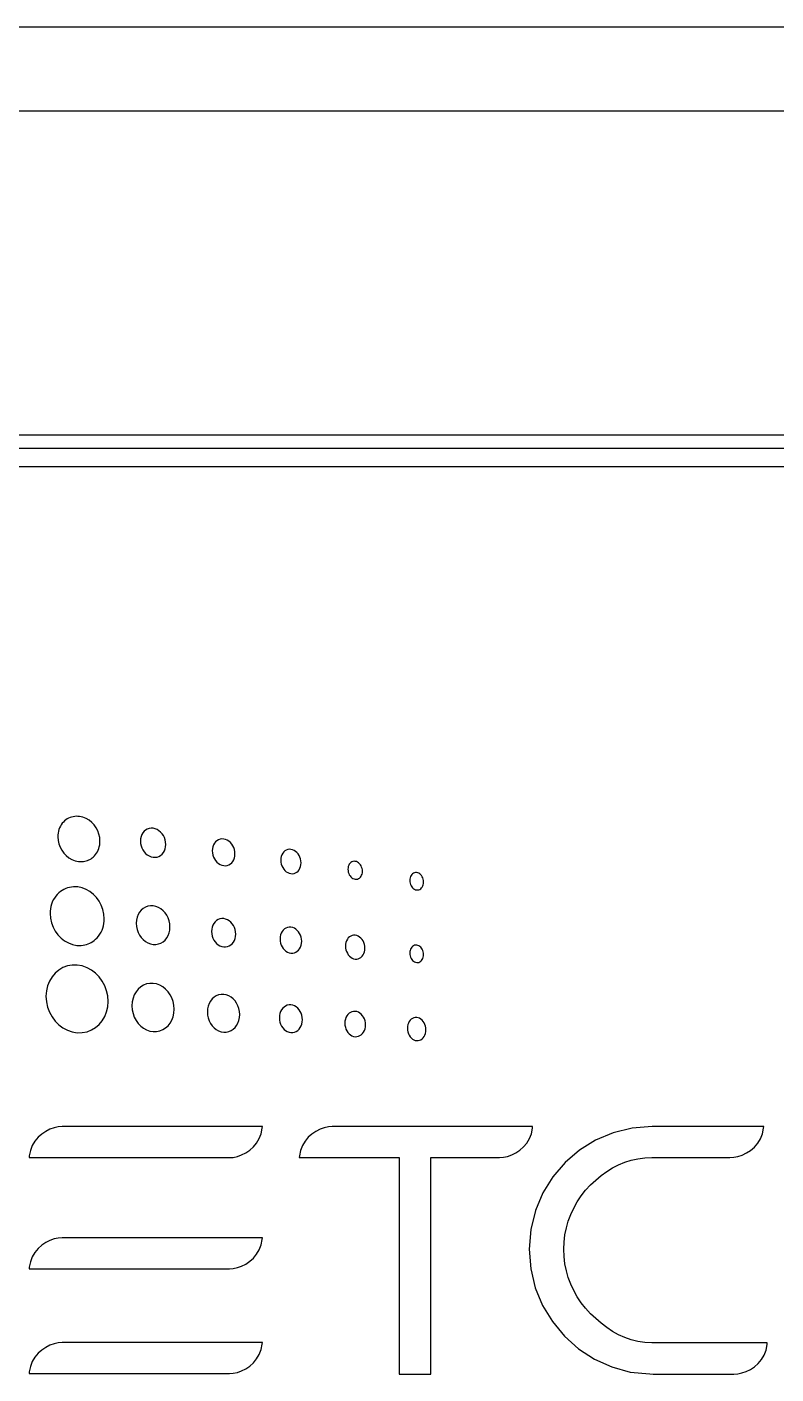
# Model space of a CAD drawing. Header units: inches. Extents: x 1.2 to 43.4, y 1.7 to 28.6.
# Drawn here: x 32.976 to 33.464, y 25.44 to 26.318 of the extents above; entities that cross this region are included whole.
import ezdxf

# ---------------------------------------------------------------- set-up
doc = ezdxf.new("R2010")
doc.units = ezdxf.units.IN
doc.header["$MEASUREMENT"] = 0
doc.layers.add('ARTWORK', color=2, linetype='Continuous')

msp = doc.modelspace()

# ---------------------------------------------------------------- linework, layer by layer
for p, q in [((26.29377, 26.31781), (42.18354, 26.31781)), ((42.18354, 26.26296), (26.29377, 26.26296)), ((26.29377, 26.05195), (42.18354, 26.05195)), ((26.29377, 26.04331), (42.18354, 26.04331)), ((26.35283, 26.03145), (42.12448, 26.03145))]:
    msp.add_line(p, q)
at = {"layer": 'ARTWORK'}
for points in [[(33.00968, 25.77396), (33.00968, 25.77396), (33.00985, 25.77394), (33.01002, 25.77392), (33.01019, 25.77391), (33.01036, 25.77389), (33.01053, 25.77388), (33.01069, 25.77387), (33.01086, 25.77386), (33.01103, 25.77385), (33.0112, 25.77385), (33.01137, 25.77385), (33.01137, 25.77385), (33.01225, 25.77388), (33.01312, 25.77397), (33.01397, 25.77412), (33.01481, 25.77434), (33.01562, 25.77461), (33.01642, 25.77494), (33.01718, 25.77533), (33.01793, 25.77577), (33.01864, 25.77627), (33.01932, 25.77683), (33.01932, 25.77683), (33.02013, 25.77761), (33.02087, 25.77846), (33.02153, 25.77938), (33.02211, 25.78036), (33.0226, 25.78139), (33.02302, 25.78247), (33.02334, 25.7836), (33.02357, 25.78476), (33.02372, 25.78595), (33.02376, 25.78717), (33.02376, 25.78717), (33.02359, 25.78953), (33.0231, 25.79181), (33.02231, 25.79397), (33.02124, 25.79598), (33.01992, 25.79782), (33.01838, 25.79945), (33.01665, 25.80084), (33.01474, 25.80196), (33.01268, 25.80278), (33.0105, 25.80327), (33.0105, 25.80327), (33.00943, 25.80338), (33.00837, 25.8034), (33.00732, 25.80333), (33.00629, 25.80317), (33.00529, 25.80293), (33.00431, 25.8026), (33.00337, 25.80219), (33.00246, 25.80169), (33.00159, 25.80111), (33.00076, 25.80046), (33.00076, 25.80046), (32.99995, 25.79968), (32.99921, 25.79883), (32.99854, 25.79791), (32.99796, 25.79692), (32.99746, 25.79589), (32.99705, 25.7948), (32.99672, 25.79367), (32.99648, 25.7925), (32.99634, 25.7913), (32.99629, 25.79008), (32.99629, 25.79008), (32.99647, 25.78773), (32.99697, 25.78545), (32.99778, 25.78329), (32.99887, 25.78126), (33.00021, 25.77941), (33.00177, 25.77777), (33.00352, 25.77637), (33.00544, 25.77525), (33.00751, 25.77444), (33.00968, 25.77396), (33.00968, 25.77396)], [(33.05837, 25.77674), (33.05837, 25.77674), (33.05971, 25.77669), (33.06098, 25.77688), (33.06216, 25.7773), (33.06324, 25.77792), (33.0642, 25.77873), (33.06502, 25.77972), (33.06569, 25.78086), (33.06619, 25.78214), (33.0665, 25.78355), (33.06661, 25.78506), (33.06661, 25.78506), (33.0665, 25.7866), (33.06619, 25.78809), (33.06569, 25.7895), (33.06502, 25.79083), (33.0642, 25.79204), (33.06324, 25.79312), (33.06216, 25.79403), (33.06098, 25.79477), (33.05971, 25.7953), (33.05837, 25.79562), (33.05837, 25.79562), (33.05703, 25.79568), (33.05575, 25.7955), (33.05456, 25.7951), (33.05347, 25.79448), (33.05251, 25.79367), (33.05168, 25.79268), (33.051, 25.79153), (33.0505, 25.79025), (33.05019, 25.78883), (33.05008, 25.78731), (33.05008, 25.78731), (33.05019, 25.78576), (33.0505, 25.78426), (33.051, 25.78283), (33.05168, 25.7815), (33.05251, 25.78029), (33.05347, 25.77921), (33.05456, 25.7783), (33.05575, 25.77757), (33.05703, 25.77704), (33.05837, 25.77674), (33.05837, 25.77674)], [(33.1043, 25.77128), (33.1043, 25.77128), (33.10549, 25.77124), (33.10663, 25.77141), (33.10768, 25.77179), (33.10865, 25.77237), (33.10951, 25.77311), (33.11024, 25.77402), (33.11084, 25.77507), (33.11129, 25.77624), (33.11156, 25.77753), (33.11166, 25.77891), (33.11166, 25.77891), (33.11156, 25.78032), (33.11129, 25.78169), (33.11084, 25.78299), (33.11024, 25.7842), (33.10951, 25.78531), (33.10865, 25.78629), (33.10768, 25.78713), (33.10663, 25.7878), (33.10549, 25.78829), (33.1043, 25.78857), (33.1043, 25.78857), (33.1031, 25.78862), (33.10196, 25.78845), (33.1009, 25.78807), (33.09992, 25.7875), (33.09906, 25.78676), (33.09832, 25.78585), (33.09772, 25.7848), (33.09727, 25.78362), (33.09698, 25.78232), (33.09689, 25.78093), (33.09689, 25.78093), (33.09698, 25.77951), (33.09727, 25.77814), (33.09772, 25.77684), (33.09832, 25.77563), (33.09906, 25.77452), (33.09992, 25.77354), (33.1009, 25.7727), (33.10196, 25.77203), (33.1031, 25.77155), (33.1043, 25.77128), (33.1043, 25.77128)], [(33.1481, 25.76604), (33.1481, 25.76604), (33.14917, 25.766), (33.15019, 25.76616), (33.15113, 25.76651), (33.152, 25.76704), (33.15276, 25.76773), (33.15342, 25.76856), (33.15396, 25.76952), (33.15436, 25.7706), (33.15461, 25.77178), (33.15469, 25.77305), (33.15469, 25.77305), (33.15461, 25.77434), (33.15436, 25.77559), (33.15396, 25.77678), (33.15342, 25.77789), (33.15276, 25.7789), (33.152, 25.7798), (33.15113, 25.78056), (33.15019, 25.78117), (33.14917, 25.78161), (33.1481, 25.78187), (33.1481, 25.78187), (33.14703, 25.78192), (33.14601, 25.78176), (33.14506, 25.78141), (33.14419, 25.78088), (33.14341, 25.7802), (33.14275, 25.77936), (33.14221, 25.7784), (33.14181, 25.77731), (33.14156, 25.77613), (33.14147, 25.77486), (33.14147, 25.77486), (33.14156, 25.77356), (33.14181, 25.7723), (33.14221, 25.77111), (33.14275, 25.77), (33.14341, 25.76898), (33.14419, 25.76809), (33.14506, 25.76733), (33.14601, 25.76672), (33.14703, 25.76628), (33.1481, 25.76604), (33.1481, 25.76604)], [(33.18995, 25.76244), (33.18995, 25.76244), (33.19072, 25.76242), (33.19145, 25.76254), (33.19213, 25.7628), (33.19275, 25.76319), (33.1933, 25.76369), (33.19377, 25.7643), (33.19415, 25.76501), (33.19443, 25.7658), (33.19461, 25.76667), (33.19467, 25.76759), (33.19467, 25.76759), (33.19461, 25.76854), (33.19443, 25.76946), (33.19415, 25.77033), (33.19377, 25.77115), (33.1933, 25.77189), (33.19275, 25.77254), (33.19213, 25.7731), (33.19145, 25.77355), (33.19072, 25.77387), (33.18995, 25.77405), (33.18995, 25.77405), (33.18917, 25.77408), (33.18844, 25.77396), (33.18776, 25.7737), (33.18714, 25.77332), (33.18659, 25.77281), (33.18611, 25.7722), (33.18573, 25.77149), (33.18544, 25.7707), (33.18526, 25.76983), (33.1852, 25.76889), (33.1852, 25.76889), (33.18526, 25.76794), (33.18544, 25.76702), (33.18573, 25.76615), (33.18611, 25.76534), (33.18659, 25.7646), (33.18714, 25.76394), (33.18776, 25.76338), (33.18844, 25.76294), (33.18917, 25.76262), (33.18995, 25.76244), (33.18995, 25.76244)], [(33.22996, 25.7554), (33.22996, 25.7554), (33.2307, 25.75539), (33.23139, 25.75553), (33.23204, 25.75581), (33.23263, 25.75621), (33.23316, 25.75671), (33.23361, 25.75733), (33.23398, 25.75803), (33.23426, 25.75881), (33.23443, 25.75967), (33.23449, 25.76058), (33.23449, 25.76058), (33.23443, 25.76151), (33.23426, 25.7624), (33.23398, 25.76324), (33.23361, 25.76402), (33.23316, 25.76473), (33.23263, 25.76535), (33.23204, 25.76588), (33.23139, 25.7663), (33.2307, 25.76659), (33.22996, 25.76674), (33.22996, 25.76674), (33.22923, 25.76675), (33.22853, 25.76662), (33.22788, 25.76635), (33.22728, 25.76595), (33.22675, 25.76545), (33.2263, 25.76483), (33.22593, 25.76413), (33.22565, 25.76334), (33.22548, 25.76248), (33.22542, 25.76156), (33.22542, 25.76156), (33.22548, 25.76063), (33.22565, 25.75974), (33.22593, 25.7589), (33.2263, 25.75811), (33.22675, 25.7574), (33.22728, 25.75677), (33.22788, 25.75625), (33.22853, 25.75584), (33.22923, 25.75555), (33.22996, 25.7554), (33.22996, 25.7554)], [(33.00877, 25.71932), (33.00877, 25.71932), (33.00894, 25.7193), (33.0091, 25.71929), (33.00927, 25.71927), (33.00944, 25.71926), (33.00961, 25.71925), (33.00978, 25.71924), (33.00995, 25.71924), (33.01012, 25.71923), (33.01028, 25.71923), (33.01045, 25.71923), (33.01045, 25.71923), (33.01161, 25.71927), (33.01276, 25.71939), (33.01388, 25.7196), (33.01498, 25.71989), (33.01605, 25.72026), (33.0171, 25.7207), (33.01811, 25.72122), (33.01908, 25.72182), (33.02002, 25.72249), (33.02091, 25.72324), (33.02091, 25.72324), (33.02194, 25.72426), (33.02288, 25.72538), (33.02372, 25.72657), (33.02446, 25.72785), (33.02509, 25.72919), (33.02562, 25.73059), (33.02603, 25.73205), (33.02633, 25.73355), (33.02651, 25.73509), (33.02657, 25.73667), (33.02657, 25.73667), (33.02635, 25.73972), (33.02569, 25.74266), (33.02464, 25.74546), (33.02323, 25.74807), (33.0215, 25.75045), (33.01948, 25.75255), (33.01721, 25.75433), (33.01473, 25.75575), (33.01206, 25.75677), (33.00926, 25.75734), (33.00926, 25.75734), (33.0079, 25.75744), (33.00655, 25.75743), (33.00522, 25.75731), (33.00393, 25.75707), (33.00266, 25.75674), (33.00143, 25.75629), (33.00024, 25.75575), (32.9991, 25.7551), (32.998, 25.75435), (32.99696, 25.7535), (32.99696, 25.7535), (32.99592, 25.75248), (32.99497, 25.75136), (32.99412, 25.75016), (32.99337, 25.74888), (32.99273, 25.74754), (32.9922, 25.74612), (32.99179, 25.74466), (32.99149, 25.74315), (32.9913, 25.74159), (32.99124, 25.74001), (32.99124, 25.74001), (32.99147, 25.73693), (32.99213, 25.73395), (32.9932, 25.73114), (32.99462, 25.72851), (32.99637, 25.72613), (32.99841, 25.72403), (33.00071, 25.72225), (33.00322, 25.72085), (33.00592, 25.71985), (33.00877, 25.71932), (33.00877, 25.71932)], [(33.05839, 25.71992), (33.05839, 25.71992), (33.06017, 25.7199), (33.06186, 25.7202), (33.06343, 25.7208), (33.06487, 25.72167), (33.06614, 25.72279), (33.06724, 25.72413), (33.06812, 25.72568), (33.06879, 25.72741), (33.0692, 25.72929), (33.06934, 25.7313), (33.06934, 25.7313), (33.0692, 25.73335), (33.06879, 25.73532), (33.06812, 25.73719), (33.06724, 25.73893), (33.06614, 25.74052), (33.06487, 25.74191), (33.06343, 25.7431), (33.06186, 25.74404), (33.06017, 25.74471), (33.05839, 25.74508), (33.05839, 25.74508), (33.0566, 25.74512), (33.0549, 25.74484), (33.05331, 25.74425), (33.05187, 25.74339), (33.05057, 25.74227), (33.04947, 25.74093), (33.04857, 25.73937), (33.04789, 25.73763), (33.04747, 25.73574), (33.04733, 25.7337), (33.04733, 25.7337), (33.04747, 25.73163), (33.04789, 25.72964), (33.04857, 25.72776), (33.04947, 25.72601), (33.05057, 25.72442), (33.05187, 25.72303), (33.05331, 25.72185), (33.0549, 25.72092), (33.0566, 25.72026), (33.05839, 25.71992), (33.05839, 25.71992)], [(33.1043, 25.71827), (33.1043, 25.71827), (33.10557, 25.71826), (33.10678, 25.71848), (33.1079, 25.71892), (33.10893, 25.71956), (33.10984, 25.72038), (33.11063, 25.72137), (33.11126, 25.72251), (33.11174, 25.72378), (33.11203, 25.72516), (33.11214, 25.72664), (33.11214, 25.72664), (33.11203, 25.72814), (33.11174, 25.72958), (33.11126, 25.73095), (33.11063, 25.73223), (33.10984, 25.73339), (33.10893, 25.73441), (33.1079, 25.73527), (33.10678, 25.73596), (33.10557, 25.73644), (33.1043, 25.73671), (33.1043, 25.73671), (33.10302, 25.73673), (33.1018, 25.73652), (33.10067, 25.73609), (33.09963, 25.73545), (33.09871, 25.73463), (33.09791, 25.73364), (33.09727, 25.73251), (33.09679, 25.73123), (33.09649, 25.72984), (33.09638, 25.72836), (33.09638, 25.72836), (33.09649, 25.72684), (33.09679, 25.72539), (33.09727, 25.72401), (33.09791, 25.72273), (33.09871, 25.72157), (33.09963, 25.72055), (33.10067, 25.71969), (33.1018, 25.71901), (33.10302, 25.71853), (33.1043, 25.71827), (33.1043, 25.71827)], [(33.1481, 25.71428), (33.1481, 25.71428), (33.14924, 25.71427), (33.15032, 25.71447), (33.15132, 25.71488), (33.15224, 25.71546), (33.15306, 25.71622), (33.15376, 25.71713), (33.15433, 25.71817), (33.15476, 25.71933), (33.15502, 25.7206), (33.15512, 25.72195), (33.15512, 25.72195), (33.15502, 25.72333), (33.15476, 25.72465), (33.15433, 25.72591), (33.15376, 25.72707), (33.15306, 25.72813), (33.15224, 25.72907), (33.15132, 25.72985), (33.15032, 25.73048), (33.14924, 25.73092), (33.1481, 25.73116), (33.1481, 25.73116), (33.14695, 25.73118), (33.14586, 25.73098), (33.14484, 25.73058), (33.14391, 25.73), (33.14308, 25.72924), (33.14237, 25.72834), (33.1418, 25.72729), (33.14137, 25.72612), (33.1411, 25.72485), (33.141, 25.72349), (33.141, 25.72349), (33.1411, 25.7221), (33.14137, 25.72077), (33.1418, 25.71951), (33.14237, 25.71834), (33.14308, 25.71727), (33.14391, 25.71634), (33.14484, 25.71556), (33.14586, 25.71494), (33.14695, 25.71451), (33.1481, 25.71428), (33.1481, 25.71428)], [(33.18996, 25.71041), (33.18996, 25.71041), (33.19098, 25.7104), (33.19195, 25.71059), (33.19285, 25.71096), (33.19368, 25.7115), (33.19441, 25.71219), (33.19505, 25.71303), (33.19556, 25.71399), (33.19594, 25.71505), (33.19618, 25.71622), (33.19626, 25.71746), (33.19626, 25.71746), (33.19618, 25.71873), (33.19594, 25.71994), (33.19556, 25.72109), (33.19505, 25.72216), (33.19441, 25.72313), (33.19368, 25.72398), (33.19285, 25.7247), (33.19195, 25.72527), (33.19098, 25.72567), (33.18996, 25.72589), (33.18996, 25.72589), (33.18893, 25.7259), (33.18795, 25.72572), (33.18704, 25.72535), (33.18621, 25.72481), (33.18547, 25.72412), (33.18483, 25.72328), (33.18432, 25.72233), (33.18393, 25.72126), (33.18369, 25.72009), (33.1836, 25.71885), (33.1836, 25.71885), (33.18369, 25.71758), (33.18393, 25.71636), (33.18432, 25.7152), (33.18483, 25.71413), (33.18547, 25.71316), (33.18621, 25.7123), (33.18704, 25.71158), (33.18795, 25.71101), (33.18893, 25.71062), (33.18996, 25.71041), (33.18996, 25.71041)], [(33.22997, 25.71947), (33.22997, 25.71947), (33.22923, 25.71947), (33.22853, 25.71934), (33.22788, 25.71906), (33.22729, 25.71867), (33.22676, 25.71816), (33.22631, 25.71755), (33.22594, 25.71684), (33.22566, 25.71606), (33.22549, 25.7152), (33.22543, 25.71428), (33.22543, 25.71428), (33.22549, 25.71335), (33.22566, 25.71246), (33.22594, 25.71161), (33.22631, 25.71083), (33.22676, 25.71012), (33.22729, 25.70949), (33.22788, 25.70897), (33.22853, 25.70855), (33.22923, 25.70826), (33.22997, 25.70811), (33.22997, 25.70811), (33.23071, 25.7081), (33.2314, 25.70824), (33.23205, 25.70852), (33.23264, 25.70892), (33.23317, 25.70943), (33.23362, 25.71004), (33.23399, 25.71074), (33.23427, 25.71153), (33.23444, 25.71238), (33.2345, 25.71329), (33.2345, 25.71329), (33.23444, 25.71422), (33.23427, 25.71511), (33.23399, 25.71595), (33.23362, 25.71674), (33.23317, 25.71745), (33.23264, 25.71807), (33.23205, 25.7186), (33.2314, 25.71902), (33.23071, 25.71931), (33.22997, 25.71947), (33.22997, 25.71947)], [(33.009, 25.6624), (33.009, 25.6624), (33.01227, 25.66245), (33.01537, 25.66305), (33.01825, 25.66416), (33.02088, 25.66575), (33.02322, 25.66776), (33.02522, 25.67016), (33.02685, 25.6729), (33.02806, 25.67595), (33.02882, 25.67925), (33.02908, 25.68278), (33.02908, 25.68278), (33.02882, 25.68635), (33.02806, 25.68978), (33.02685, 25.69302), (33.02522, 25.69603), (33.02322, 25.69875), (33.02088, 25.70115), (33.01825, 25.70316), (33.01537, 25.70475), (33.01227, 25.70586), (33.009, 25.70644), (33.009, 25.70644), (33.0057, 25.70645), (33.00257, 25.70589), (32.99965, 25.70481), (32.99697, 25.70325), (32.9946, 25.70124), (32.99255, 25.69884), (32.99089, 25.69608), (32.98965, 25.69301), (32.98888, 25.68966), (32.98861, 25.68609), (32.98861, 25.68609), (32.98888, 25.68247), (32.98965, 25.67899), (32.99089, 25.67572), (32.99255, 25.67269), (32.9946, 25.66995), (32.99697, 25.66756), (32.99965, 25.66556), (33.00257, 25.664), (33.0057, 25.66293), (33.009, 25.6624), (33.009, 25.6624)], [(33.05843, 25.69454), (33.05843, 25.69454), (33.05619, 25.69454), (33.05406, 25.69413), (33.05208, 25.69335), (33.05026, 25.69222), (33.04864, 25.69078), (33.04725, 25.68906), (33.04612, 25.68709), (33.04528, 25.68489), (33.04475, 25.68249), (33.04457, 25.67994), (33.04457, 25.67994), (33.04475, 25.67736), (33.04528, 25.67488), (33.04612, 25.67255), (33.04725, 25.67039), (33.04864, 25.66845), (33.05026, 25.66674), (33.05208, 25.66532), (33.05406, 25.66421), (33.05619, 25.66346), (33.05843, 25.66308), (33.05843, 25.66308), (33.06065, 25.66313), (33.06276, 25.66357), (33.06472, 25.66437), (33.06652, 25.66551), (33.06811, 25.66695), (33.06947, 25.66867), (33.07058, 25.67063), (33.07141, 25.67281), (33.07192, 25.67518), (33.0721, 25.6777), (33.0721, 25.6777), (33.07192, 25.68025), (33.07141, 25.68269), (33.07058, 25.68501), (33.06947, 25.68715), (33.06811, 25.68909), (33.06652, 25.6908), (33.06472, 25.69223), (33.06276, 25.69336), (33.06065, 25.69414), (33.05843, 25.69454), (33.05843, 25.69454)], [(33.1043, 25.68735), (33.1043, 25.68735), (33.10259, 25.68734), (33.10096, 25.68702), (33.09945, 25.6864), (33.09807, 25.68552), (33.09683, 25.68439), (33.09578, 25.68304), (33.09492, 25.6815), (33.09428, 25.67979), (33.09388, 25.67792), (33.09374, 25.67593), (33.09374, 25.67593), (33.09388, 25.67391), (33.09428, 25.67198), (33.09492, 25.67016), (33.09578, 25.66848), (33.09683, 25.66696), (33.09807, 25.66563), (33.09945, 25.66452), (33.10096, 25.66366), (33.10259, 25.66306), (33.1043, 25.66277), (33.1043, 25.66277), (33.10599, 25.66281), (33.1076, 25.66315), (33.1091, 25.66378), (33.11047, 25.66467), (33.11169, 25.6658), (33.11273, 25.66714), (33.11358, 25.66868), (33.11421, 25.67038), (33.11461, 25.67223), (33.11475, 25.6742), (33.11475, 25.6742), (33.11461, 25.6762), (33.11421, 25.67811), (33.11358, 25.67992), (33.11273, 25.6816), (33.11169, 25.68312), (33.11047, 25.68444), (33.1091, 25.68556), (33.1076, 25.68643), (33.10599, 25.68704), (33.1043, 25.68735), (33.1043, 25.68735)], [(33.1481, 25.68048), (33.1481, 25.68048), (33.14688, 25.68047), (33.14571, 25.68023), (33.14463, 25.67978), (33.14364, 25.67913), (33.14276, 25.6783), (33.14201, 25.67731), (33.14139, 25.67618), (33.14094, 25.67492), (33.14065, 25.67355), (33.14055, 25.6721), (33.14055, 25.6721), (33.14065, 25.67062), (33.14094, 25.66921), (33.14139, 25.66788), (33.14201, 25.66664), (33.14276, 25.66553), (33.14364, 25.66456), (33.14463, 25.66375), (33.14571, 25.66312), (33.14688, 25.66269), (33.1481, 25.66247), (33.1481, 25.66247), (33.14932, 25.6625), (33.15047, 25.66275), (33.15155, 25.66321), (33.15253, 25.66386), (33.1534, 25.66469), (33.15414, 25.66568), (33.15475, 25.66681), (33.1552, 25.66806), (33.15549, 25.66942), (33.15558, 25.67087), (33.15558, 25.67087), (33.15549, 25.67233), (33.1552, 25.67374), (33.15475, 25.67506), (33.15414, 25.67629), (33.1534, 25.6774), (33.15253, 25.67837), (33.15155, 25.67919), (33.15047, 25.67982), (33.14932, 25.68026), (33.1481, 25.68048), (33.1481, 25.68048)], [(33.18995, 25.6598), (33.18995, 25.6598), (33.19104, 25.65982), (33.19208, 25.66005), (33.19304, 25.66048), (33.19392, 25.66108), (33.19471, 25.66184), (33.19538, 25.66274), (33.19593, 25.66378), (33.19633, 25.66493), (33.19659, 25.66618), (33.19668, 25.66751), (33.19668, 25.66751), (33.19659, 25.66885), (33.19633, 25.67014), (33.19593, 25.67135), (33.19538, 25.67248), (33.19471, 25.67349), (33.19392, 25.67438), (33.19304, 25.67513), (33.19208, 25.67571), (33.19104, 25.67611), (33.18995, 25.67631), (33.18995, 25.67631), (33.18885, 25.6763), (33.18781, 25.67607), (33.18684, 25.67565), (33.18595, 25.67506), (33.18516, 25.6743), (33.18449, 25.67339), (33.18394, 25.67236), (33.18353, 25.6712), (33.18327, 25.66995), (33.18318, 25.66862), (33.18318, 25.66862), (33.18327, 25.66727), (33.18353, 25.66597), (33.18394, 25.66475), (33.18449, 25.66362), (33.18516, 25.6626), (33.18595, 25.66171), (33.18684, 25.66097), (33.18781, 25.66039), (33.18885, 25.65999), (33.18995, 25.6598), (33.18995, 25.6598)], [(33.22997, 25.65721), (33.22997, 25.65721), (33.23095, 25.65723), (33.23188, 25.65744), (33.23275, 25.65783), (33.23354, 25.65838), (33.23424, 25.65908), (33.23485, 25.65992), (33.23534, 25.66087), (33.23571, 25.66192), (33.23593, 25.66307), (33.23601, 25.66429), (33.23601, 25.66429), (33.23593, 25.66552), (33.23571, 25.6667), (33.23534, 25.66782), (33.23485, 25.66885), (33.23424, 25.66978), (33.23354, 25.6706), (33.23275, 25.67128), (33.23188, 25.67181), (33.23095, 25.67218), (33.22997, 25.67236), (33.22997, 25.67236), (33.22899, 25.67234), (33.22806, 25.67213), (33.22719, 25.67175), (33.2264, 25.67119), (33.22569, 25.6705), (33.22509, 25.66966), (33.2246, 25.66871), (33.22423, 25.66765), (33.224, 25.66651), (33.22392, 25.66529), (33.22392, 25.66529), (33.224, 25.66405), (33.22423, 25.66286), (33.2246, 25.66174), (33.22509, 25.66071), (33.22569, 25.65977), (33.2264, 25.65896), (33.22719, 25.65828), (33.22806, 25.65775), (33.22899, 25.65739), (33.22997, 25.65721), (33.22997, 25.65721)], [(32.97773, 25.58206), (32.97763, 25.58097), (33.10801, 25.58097), (33.10801, 25.58097), (33.11054, 25.58117), (33.11322, 25.58176), (33.11595, 25.58275), (33.11866, 25.58412), (33.12125, 25.58587), (33.12363, 25.588), (33.12573, 25.5905), (33.12745, 25.59337), (33.1287, 25.59659), (33.1294, 25.60017), (33.12951, 25.60124), (32.99912, 25.60124), (32.99912, 25.60124), (32.99659, 25.60104), (32.99392, 25.60045), (32.99119, 25.59946), (32.98848, 25.59809), (32.98589, 25.59634), (32.98351, 25.59421), (32.98141, 25.59172), (32.97969, 25.58886), (32.97844, 25.58563), (32.97773, 25.58206), (32.97773, 25.58206)], [(33.30549, 25.60124), (33.175, 25.60124), (33.175, 25.60124), (33.17246, 25.60104), (33.16978, 25.60044), (33.16705, 25.59946), (33.16434, 25.59809), (33.16175, 25.59634), (33.15936, 25.59421), (33.15727, 25.59172), (33.15555, 25.58885), (33.15429, 25.58563), (33.15359, 25.58205), (33.15348, 25.58099), (33.21859, 25.58099), (33.21859, 25.43995), (33.23924, 25.43995), (33.23924, 25.58099), (33.28398, 25.58099), (33.28398, 25.58099), (33.28652, 25.58119), (33.28919, 25.58178), (33.29193, 25.58276), (33.29463, 25.58413), (33.29722, 25.58588), (33.2996, 25.58801), (33.3017, 25.5905), (33.30342, 25.59337), (33.30467, 25.59659), (33.30538, 25.60017), (33.30549, 25.60124), (33.30549, 25.60124)], [(33.38308, 25.4602), (33.38308, 25.4602), (33.37842, 25.46043), (33.37393, 25.46111), (33.3696, 25.4622), (33.36543, 25.46369), (33.36141, 25.46554), (33.35752, 25.46773), (33.35377, 25.47023), (33.35014, 25.473), (33.34662, 25.47604), (33.34321, 25.47929), (33.34321, 25.47929), (33.33999, 25.48277), (33.33708, 25.48644), (33.33449, 25.49031), (33.33223, 25.49435), (33.33029, 25.49854), (33.32869, 25.50286), (33.32744, 25.50731), (33.32653, 25.51187), (33.32598, 25.51651), (33.3258, 25.52122), (33.3258, 25.52122), (33.32598, 25.52595), (33.32653, 25.53059), (33.32744, 25.53515), (33.32869, 25.5396), (33.33029, 25.54393), (33.33223, 25.54812), (33.33449, 25.55216), (33.33708, 25.55602), (33.33999, 25.5597), (33.34321, 25.56316), (33.34321, 25.56316), (33.34662, 25.56639), (33.35014, 25.56933), (33.35379, 25.57196), (33.35755, 25.57428), (33.36145, 25.57628), (33.36549, 25.57795), (33.36967, 25.57926), (33.37401, 25.58021), (33.3785, 25.58079), (33.38316, 25.58099), (33.43383, 25.58099), (33.43383, 25.58099), (33.43642, 25.58118), (33.43917, 25.58175), (33.44197, 25.58269), (33.44475, 25.58402), (33.44742, 25.58573), (33.44987, 25.58783), (33.45203, 25.59031), (33.4538, 25.59318), (33.45509, 25.59644), (33.45581, 25.60008), (33.45593, 25.60118), (33.38321, 25.60125), (33.38321, 25.60125), (33.37024, 25.6002), (33.35794, 25.59716), (33.34646, 25.5923), (33.33597, 25.58579), (33.32664, 25.57778), (33.31864, 25.56846), (33.31212, 25.55797), (33.30726, 25.54649), (33.30422, 25.53419), (33.30317, 25.52122), (33.30317, 25.52122), (33.3042, 25.50843), (33.30718, 25.49619), (33.31195, 25.48468), (33.31835, 25.47409), (33.32621, 25.46461), (33.33537, 25.4564), (33.34567, 25.44965), (33.35694, 25.44454), (33.36903, 25.44126), (33.38177, 25.43998), (33.38386, 25.43994), (33.43044, 25.43997), (33.43642, 25.43994), (33.43642, 25.43994), (33.43901, 25.44013), (33.44174, 25.4407), (33.44452, 25.44166), (33.44727, 25.443), (33.44989, 25.44473), (33.45231, 25.44684), (33.45444, 25.44933), (33.45618, 25.45221), (33.45745, 25.45548), (33.45817, 25.45913), (33.45827, 25.4602), (33.38308, 25.4602), (33.38308, 25.4602)], [(32.97773, 25.50958), (32.97763, 25.50851), (33.10801, 25.50851), (33.10801, 25.50851), (33.11054, 25.50871), (33.11322, 25.5093), (33.11595, 25.51029), (33.11866, 25.51166), (33.12124, 25.51341), (33.12363, 25.51553), (33.12572, 25.51803), (33.12744, 25.52089), (33.1287, 25.52412), (33.1294, 25.5277), (33.12951, 25.52877), (32.99912, 25.52877), (32.99912, 25.52877), (32.99659, 25.52857), (32.99392, 25.52797), (32.99119, 25.52699), (32.98848, 25.52562), (32.98589, 25.52386), (32.98351, 25.52174), (32.98141, 25.51924), (32.97969, 25.51638), (32.97844, 25.51316), (32.97773, 25.50958), (32.97773, 25.50958)], [(32.97773, 25.44131), (32.97763, 25.44024), (33.10801, 25.44024), (33.10801, 25.44024), (33.11054, 25.44044), (33.11322, 25.44104), (33.11595, 25.44202), (33.11866, 25.44339), (33.12125, 25.44514), (33.12363, 25.44727), (33.12573, 25.44976), (33.12745, 25.45263), (33.1287, 25.45585), (33.1294, 25.45943), (33.12951, 25.46049), (32.99912, 25.46049), (32.99912, 25.46049), (32.99659, 25.46029), (32.99392, 25.4597), (32.99119, 25.45872), (32.98848, 25.45735), (32.98589, 25.4556), (32.98351, 25.45347), (32.98141, 25.45098), (32.97969, 25.44811), (32.97844, 25.44489), (32.97773, 25.44131), (32.97773, 25.44131)]]:
    msp.add_lwpolyline(points, dxfattribs=at)

doc.saveas('drawing.dxf')
